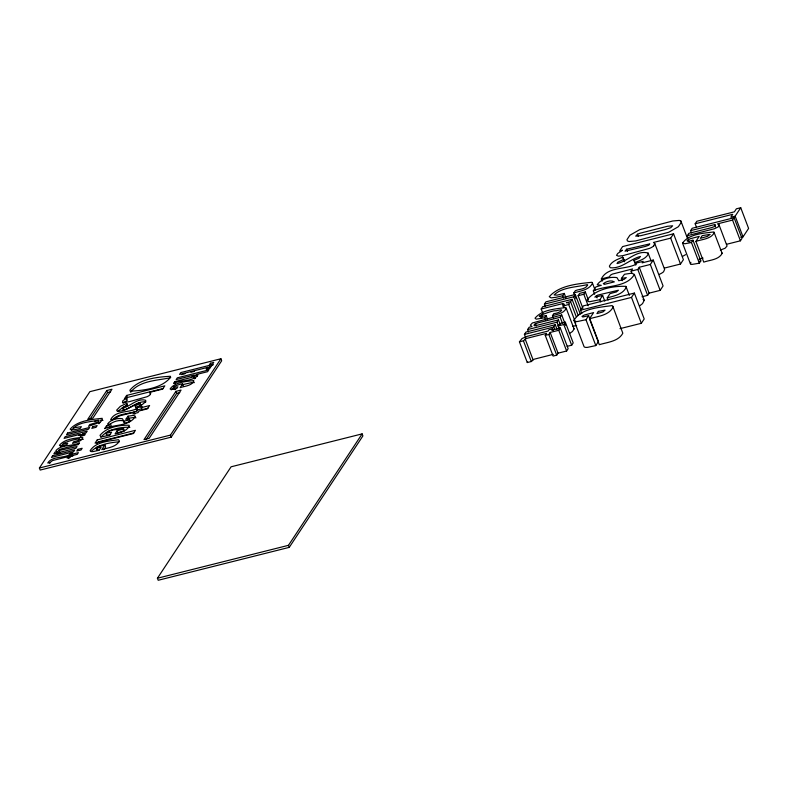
<?xml version="1.0" encoding="UTF-8"?>
<svg xmlns="http://www.w3.org/2000/svg" width="788" height="788" viewBox="0 0 788 788"><rect width="100%" height="100%" fill="white"/><g stroke="black" fill="none" stroke-linecap="round" stroke-linejoin="round"><path stroke-width="1.18" d="M195.562 378.023L194.941 377.107M106.597 425.707L104.666 428.633C114.427 424.308 129.547 426.367 135.447 416.32L133.497 415.384L128.03 416.202L125.735 419.324C132.217 417.315 127.311 421.166 123.755 421.058L122.386 418.724C117.333 417.867 110.458 419.689 107.552 424.082L110.645 424.476L111.413 426.515L107.375 427.746L106.597 425.707L110.645 424.476M123.755 421.058L124.534 423.097C125.371 422.929 131.488 421.649 129.468 420.753M59.484 452.676L59.504 452.174M682.546 243.137C688.771 233.928 703.625 233.228 713.918 231.948L722.143 253.401C718.735 259.882 709.958 259.951 703.763 262.118L695.893 241.404L699.212 236.38L690.16 238.764L687.077 240.626C687.323 242.458 691.49 240.212 692.967 240.212L700.837 260.917L699.32 263.212L691.628 264.463L690.416 263.852L682.546 243.137L684.939 243.748L691.45 242.497L692.967 240.212M690.416 263.852L690.869 262.345M99.022 450.027L96.894 450.204C93.821 445.506 102.844 446.353 104.853 444.954L105.631 446.993L103.789 449.781M96.894 450.204L97.495 449.357L96.727 447.318M110.606 434.612L106.547 435.36C103.78 428.642 119.825 430.317 123.46 428.179L124.297 430.534L123.795 430.997L117.944 432.77L117.166 430.731L122.002 429.43L123.46 428.179M106.547 435.36L106.971 434.641M622.284 280.676L621.427 278.43L624.49 274.263L631.779 273.17L634.389 274.431C626.519 287.827 606.356 285.069 593.334 290.841L594.615 294.219M634.389 274.431L644.22 300.317L642.525 303.636L639.817 305.774M664.412 268.078L680.507 264.039L683.393 259.676L673.553 233.78L670.677 238.143L653.429 242.477L654.789 243.522L653.735 245.895M573.979 320.214C581.416 308.354 599.136 307.428 611.784 305.626L612.798 306.256L622.825 333.216C618.432 341.529 607.331 342.189 599.323 344.701L589.493 318.805L593.591 312.6L584.253 315.052L581.997 316.402L582.815 317.003L588.616 315.673L598.456 341.568L595.807 345.577L587.641 347.35A9.712 2.827 -20.8 0 1 584.095 346.759L573.979 320.214L574.255 320.874A9.712 2.827 -20.8 0 0 577.811 321.455L585.967 319.692L588.616 315.673M174.266 389.124L175.399 389.567M602.19 281.158L601.333 278.903C607.252 266.659 625.229 269.663 635.443 264.532L636.428 263.034L643.166 261.34L642.171 262.837L653.252 260.06L663.082 285.945L660.167 290.368L649.095 293.146L647.638 295.342L642.033 296.751M547.433 318.963L546.123 315.515L544.744 317.613L542.715 318.116L536.224 319.16L535.013 318.194C541.977 309.704 555.52 308.876 565.784 307.556L566.208 308.266C563.952 313.526 557.303 314.195 552.457 315.673L553.334 317.968M566.208 308.266L574.068 328.97L572.482 331.492L569.389 333.541M566.001 298.012L564.247 293.412L562.721 295.717L556.2 297.273L551.098 297.874L549.275 296.702C559.155 285.354 577.771 283.749 592.015 282.271L592.487 283.188C589.266 290.092 580.332 290.91 573.841 292.929L576.028 298.682M714.283 232.687C710.865 239.168 702.088 239.247 695.893 241.404M553.265 354.354L534.136 359.21L531.299 361.534L527.29 362.539L519.42 341.825L522.07 338.515L526.926 336.417L548.103 331.039L548.97 329.729L552.575 328.823L553.452 331.118M527.29 362.539L527.615 361.791M130.67 392.257C139.269 380.742 156.832 380.565 169.912 377.856M531.299 361.534L523.429 340.82L526.266 338.505L546.577 333.354L545.247 335.363L553.117 356.068L556.722 355.161L558.042 353.162L566.621 351.005L568.148 348.69L560.278 327.985L551.698 330.133L552.575 328.823M100.795 437.389C107.188 429.361 120.298 426.85 129.882 427.323M39.4 468.023L89.862 391.675L220.906 358.757L221.674 360.796L171.213 437.143L40.178 470.062L39.4 468.023L170.444 435.104L220.906 358.757M106.794 390.543L87.754 419.344L92.905 418.054L111.955 389.242L106.794 390.543L107.562 392.582L89.842 419.403M68.891 458.675L68.113 456.636L67.118 458.143L69.827 457.464L70.822 455.956L77.254 454.341L78.396 452.608L71.964 454.223L72.742 456.262M68.113 456.636L54.027 460.172C51.338 460.33 50.629 463.354 47.753 462.989C52.057 456.124 62.981 458.34 69.255 454.903L69.915 453.918L72.614 453.238L71.964 454.223M67.827 457.493L72.486 455.503M150.508 394.394L149.74 392.355L162.663 389.114L164.83 385.844L126.602 395.448L124.435 398.718L126.513 398.196L127.292 400.235L123.095 403.358M96.904 443.575L97.978 441.95L133.891 432.927M126.297 399.122L127.38 397.487L163.283 388.464M104.853 444.954L101.78 449.613C107.789 447.722 116.112 447.229 119.412 440.994L118.495 439.724C109.01 441.073 95.722 441.772 90.137 450.657L90.354 451.16A7.279 2.118 -20.8 0 0 93.014 451.593L99.14 450.273L101.13 447.259L96.116 448.165M117.166 430.731L115.087 433.883C120.19 432.514 126.74 431.331 129.271 426.072L129.114 425.284C119.53 424.811 106.419 427.323 100.017 435.35L100.716 436.621L101.957 436.779L109.562 435.271L111.65 432.119L105.769 433.321M134.827 414.252L134.058 412.213L132.965 413.858L138.018 412.587L139.102 410.942L147.405 408.864L149.602 405.544L141.288 407.632L142.067 409.671L147.996 408.184M134.058 412.213L119.993 415.749C116.604 416.99 114.979 420.103 110.655 419.679C115.107 410.499 128.582 412.754 136.245 408.903L136.984 407.78L142.037 406.51L141.288 407.632M112.359 419.846C118.407 413.01 129.262 414.301 137.013 410.942L137.762 409.819L141.801 408.805M174.798 381.638L173.636 383.401C180.728 379.717 191.957 381.855 197.591 375.62L196.261 374.536L207.599 371.69L208.771 369.927L177.32 377.826L176.148 379.589L194.163 375.068L194.803 375.433L194.37 376.408L191.77 377.373L174.798 381.638L175.576 383.677M175.911 391.35L144.007 439.615L149.168 438.315L181.073 390.06L175.911 391.35L176.679 393.389L146.144 439.596M182.589 383.904L180.107 387.666C184.747 386.051 191.336 385.992 193.897 381.136L193.631 380.584C185.899 381.54 174.769 382.062 170.1 388.976L171.892 389.43L176.778 388.494L177.911 386.78C166.642 389.233 179.851 383.618 182.589 383.904L183.368 385.943M207.746 367.356L206.298 369.552L209.559 368.735L213.735 362.411L210.475 363.229L208.978 365.494L180.787 372.576L179.556 374.438L207.746 367.356L208.524 369.395M206.229 368.42L209.756 367.533L211.253 365.268L213.42 364.726M157.423 578.244L231.091 466.801L362.125 433.883L362.904 435.922L289.245 547.365L158.201 580.273L157.423 578.244L288.467 545.326L362.125 433.883M525.724 337.855L524.414 334.398L525.941 332.093L555.284 324.715L557.037 329.325M528.472 331.886L527.596 329.581L529.122 327.276L532.018 326.547L530.393 325.139L532.402 322.962L561.716 314.983L565.656 325.336M542.942 313.614L541.198 309.014L542.725 306.699L572.068 299.332L578.185 315.446M545.276 306.453L544.4 304.158L545.926 301.843L575.279 294.476L580.953 309.438M552.457 315.673L553.846 313.575C558.81 313.624 567.35 307.576 555.954 310.836C553.728 309.576 527.054 319.879 546.123 315.515M573.841 292.929L575.368 290.614C579.387 289.058 585.494 289.432 587.671 285.049L587.287 284.635C576.55 287.216 562.258 287.019 554.092 294.948L557.008 295.136L564.247 293.412M545.247 335.363L548.852 334.457L550.172 332.447L558.751 330.29L560.278 327.985M524.414 334.398L553.757 327.03L555.284 324.715M527.596 329.581L556.939 322.213L558.465 319.908L560.219 324.508M558.465 319.908L534.806 325.848L534.028 325.355L534.599 324.134L538.056 322.853L560.189 317.288L561.716 314.983M541.198 309.014L562.622 303.626L564.425 304.296L562.78 306.197L569.064 304.316A7.25 2.108 -20.8 0 0 568.168 302.809L566.375 302.69L570.542 301.646L572.068 299.332M544.4 304.158L573.753 296.781L575.279 294.476M559.431 329.384L558.121 325.927L559.647 323.622L565.341 322.194L573.201 342.908L571.674 345.213L567.133 346.356M582.923 308.344L578.116 295.687L579.643 293.382L585.326 291.954L588.39 300.001M558.121 325.927L563.814 324.498L565.341 322.194M578.116 295.687L583.8 294.259L585.326 291.954M581.81 313.594L580.529 310.216L583.396 305.882L634.37 293.077L644.2 318.963L641.333 323.297L619.998 328.655M593.334 290.841L595.915 286.93L601.303 285.295L597.196 284.764C601.057 278.913 610.237 276.48 616.974 277.632L618.797 280.745L624.135 279.336L626.273 277.612L621.427 278.43M629.356 295.382L625.938 286.379C613.153 285.749 595.679 289.088 587.139 299.795L588.075 301.489L589.729 301.696L599.875 299.686L602.653 295.49L604.79 301.114M608.09 300.09L607.233 297.834L610.01 293.638L616.452 291.905L618.403 290.23L597.639 295.145L594.812 297.096L602.653 295.49M631.927 273.397L631.07 271.141L632.528 268.944L612.355 274.096L610.444 275.179L609.39 276.884L601.333 278.903M631.07 271.141L637.807 269.447L639.255 267.26L650.327 264.472L653.252 260.06M580.529 310.216L631.503 297.411L634.37 293.077M688.131 238.015L687.264 235.71L688.82 233.356L711.436 227.673L714.913 226.383L715.484 225.082L714.647 224.59L690.623 230.628L691.5 232.933M690.623 230.628L692.179 228.274L734.111 217.734L741.981 238.449L740.425 240.803L726.467 244.31M696.474 227.21L695.164 223.762L696.809 221.27L734.386 211.834L736.386 208.81L740.73 207.727L748.6 228.431L743.025 236.863L740.848 237.415M720.34 250.042L725.029 248.289L727.068 246.053L718.981 224.698L717.435 223.891L732.554 220.088L734.111 217.734M695.164 223.762L732.741 214.316L730.811 217.242L735.155 216.148L740.73 207.727M127.656 419.807L128.808 418.241L134.275 417.413L135.95 417.847M91.457 451.219C98.559 444.235 109.788 442.708 119.274 441.763M171.213 389.883L173.37 387.893M60.607 446.471L62.823 444.452M71.383 430.11L74.19 427.598M98.864 423.767L102.056 420.171L102.204 418.329C91.516 419.433 77.559 420.644 70.142 429.145L71.511 430.031L75.333 429.578L80.228 428.406L81.371 426.672L73.757 427.825C79.883 421.885 90.6 422.033 98.648 420.093L98.697 421.028L97.259 422.299L89.714 424.584L88.571 426.318L99.712 422.378L98.687 422.072M117.836 411.326L122.928 407.416M108.547 425.372C112.27 421.885 118.111 419.748 123.164 420.762L124.534 423.097M57.012 451.908L59.208 450.421M49.683 463.186L50.521 462.546M626.687 249.195L625.012 251.175L645.224 246.477L648.8 245.206L649.775 243.886L626.687 249.195L627.543 251.441M139.791 406.145L140.471 405.712M637.531 234.223L635.719 236.134L640.811 235.691L665.348 229.535L670.815 227.683L672.607 225.811L667.505 226.264L640.083 233.218L637.531 234.223L638.388 236.469M126.513 398.196L122.908 400.639L122.445 402.441L129.104 401.732L146.903 396.768A5.408 1.576 -20.8 0 0 149.956 394.926L150.754 393.143L149.74 392.355M682.398 256.494L685.609 254.652M624.657 261.606L623.8 259.36L617.802 262.207L617.024 263.586C627.514 261.498 636.842 249.648 648.11 253.076L651.105 260.956M145.879 401.89C137.348 400.806 130.985 408.46 123.204 410.233L122.426 407.721L127.508 405.022L126.671 403.377L120.347 406.332L116.683 410.124L117.323 411.277L118.387 411.494L123.824 410.479L138.993 402.954L140.008 402.855L140.855 405.308M123.834 406.933L127.449 405.416L126.671 403.377M623.8 259.36L622.678 257.164C617.89 259.321 611.843 261.104 609.36 266.167L610.217 267.703C621.594 269.122 630.095 258.927 640.457 256.464L639.147 258.139L633.976 260.395L635.689 264.896M137.939 407.041L135.92 407.839L135.142 405.8L139.023 404.106L140.008 402.855M633.976 260.395L635.108 262.493C639.817 260.493 645.865 258.907 648.297 253.972L648.11 253.076M122.426 408.194C130.296 406.628 137.289 397.743 145.741 400.304L145.514 401.841L142.086 404.707L135.989 407.376L135.142 405.8M699.045 259.183L703.073 258.1M673.553 233.78L622.589 246.585L619.703 250.948L622.471 250.249L617.664 253.509L616.561 255.342L618.324 256.149L622.806 255.667L649.647 248.358A7.21 2.098 -20.8 0 0 653.735 245.895M687.264 235.71L714.45 228.737L718.183 226.914L718.981 224.698M107.562 392.582L110.665 391.803M181.565 374.615L185.091 373.729M190.962 372.251L194.488 371.365M192.075 376.349L197.896 374.891M182.048 384.8L191.977 382.515L194.4 382.623M699.025 261.38L700.837 260.917M176.679 393.389L179.782 392.611M607.233 297.834C614.039 296.012 622.766 294.436 626.145 287.433L625.938 286.379M82.967 433.636L86.089 432.848L87.232 431.115L65.227 436.651L64.084 438.384L80.149 434.346L81.509 434.838L80.278 436.266L84.986 434.858A5.437 1.586 -20.8 0 0 84.306 433.735L82.967 433.636L83.745 435.675M78.741 435.488L83.38 434.326M57.199 451.534L55.032 452.076L53.88 453.809L75.894 448.283L77.037 446.55L58.706 450.637L59.139 449.721L61.73 448.756L78.327 444.59L79.48 442.856C72.496 446.471 61.533 444.383 55.987 450.48L57.977 453.573L56.903 452.972M589.493 318.805C597.501 316.293 608.592 315.633 612.995 307.32L612.798 306.256M572.649 326.409L576.639 325.405M519.42 341.825L523.429 340.82M94.846 421.275L96.766 420.831M78.77 439.665L83.301 439.32M139.762 404.993L140.776 404.894M100.096 420.201L102.972 420.368M123.401 430.228L124.297 430.534M64.104 446.284L63.454 446.097M680.881 221.034L679.295 220.413L672.765 220.985L639.629 229.702L629.878 235.238L626.982 239.621L627.386 240.921L629.021 241.542L635.64 240.951L668.746 232.243L678.389 226.708L681.285 222.324L680.881 221.034L687.294 237.917M642.988 299.213L644.22 300.317M573.654 328.261L574.068 328.97M721.788 252.662L722.143 253.401M735.155 216.148L743.025 236.863M732.554 220.088L740.425 240.803M714.647 224.59L715.514 226.895M691.45 242.497L699.32 263.212M688.151 239.66L689.027 241.955M670.677 238.143L680.507 264.039M654.789 243.522L664.629 269.407L663.565 271.781A7.21 2.098 -20.8 0 1 659.487 274.244M650.327 264.472L660.167 290.368M639.255 267.26L649.095 293.146M637.807 269.447L647.638 295.342M635.108 262.493L635.965 264.748M622.678 257.164L624.391 261.665M631.503 297.411L641.333 323.297M599.875 299.686L600.732 301.942M592.487 283.188L595.117 290.092M596.25 295.648L597.107 297.894M583.8 294.259L588.173 305.764M585.967 319.692L595.807 345.577M573.753 296.781L580.303 314.048M570.542 301.646L576.215 316.599M568.769 304.7L575.762 323.11M562.721 295.717L563.597 298.022M562.622 303.626L563.932 307.084M563.814 324.498L571.674 345.213M560.189 317.288L562.376 323.041M556.939 322.213L559.125 327.966M558.751 330.29L566.621 351.005M553.757 327.03L554.634 329.325M544.744 317.613L545.611 319.908M550.172 332.447L558.042 353.162M541.484 314.717L542.361 317.022M548.852 334.457L556.722 355.161M540.253 315.377L541.129 317.682M535.446 323.671L536.313 325.976M525.143 338.929L533.013 359.643M288.467 545.326L289.245 547.365M210.475 363.229L211.253 365.268M208.978 365.494L209.756 367.533M196.261 374.536L197.039 376.575M194.37 376.408L195.148 378.447L194.498 378.801L193.73 376.762M173.527 387.578L174.306 389.617M170.444 435.104L171.213 437.143M136.984 407.78L137.762 409.819M136.245 408.903L137.013 410.942M126.602 395.448L127.38 397.487M129.36 418.714L130.128 421.127M128.03 416.202L128.808 418.241M128.749 419.59L129.518 421.629M123.332 408.135L124.11 410.164M123.026 428.958L123.795 430.997M69.915 453.918L70.684 455.956M69.255 454.903L70.033 456.941M59.297 451.002L60.065 453.041M603.381 283.591L604.386 284.36L614.335 281.868C611.005 279.77 606.307 281.454 603.381 283.591M79.558 439.182L78.042 440.522L73.57 441.802L72.526 443.368C76.16 442.265 81.144 441.763 82.838 437.813L82.523 437.281C74.83 438.276 64.665 438.896 59.445 445.269L60.351 445.998L65.217 445.21L66.744 444.826L67.778 443.26C52.983 446.294 77.076 437.704 79.558 439.182M709.86 234.44L707.496 236.37L700.424 238.331L702.207 235.632L709.86 234.44M170.632 377.245C161.707 388.504 143.613 390.454 130.197 391.193L129.902 390.218C138.826 378.998 156.93 377.038 170.326 376.28L170.632 377.245M52.638 455.691L51.496 457.414L73.501 451.888L74.653 450.155L52.638 455.691M67.63 433.006L66.487 434.74L88.492 429.204L89.645 427.48L67.63 433.006M77.923 449.337L76.781 451.071L81.046 449.997L82.188 448.264L77.923 449.337M92.915 426.653L91.772 428.386L96.037 427.313L97.18 425.579L92.915 426.653M97.21 439.911L95.062 443.161L133.29 433.558L135.438 430.307L97.21 439.911M598.378 311.398L596.93 313.594L602.948 311.95L605.046 310.127L598.378 311.398"/></g></svg>
